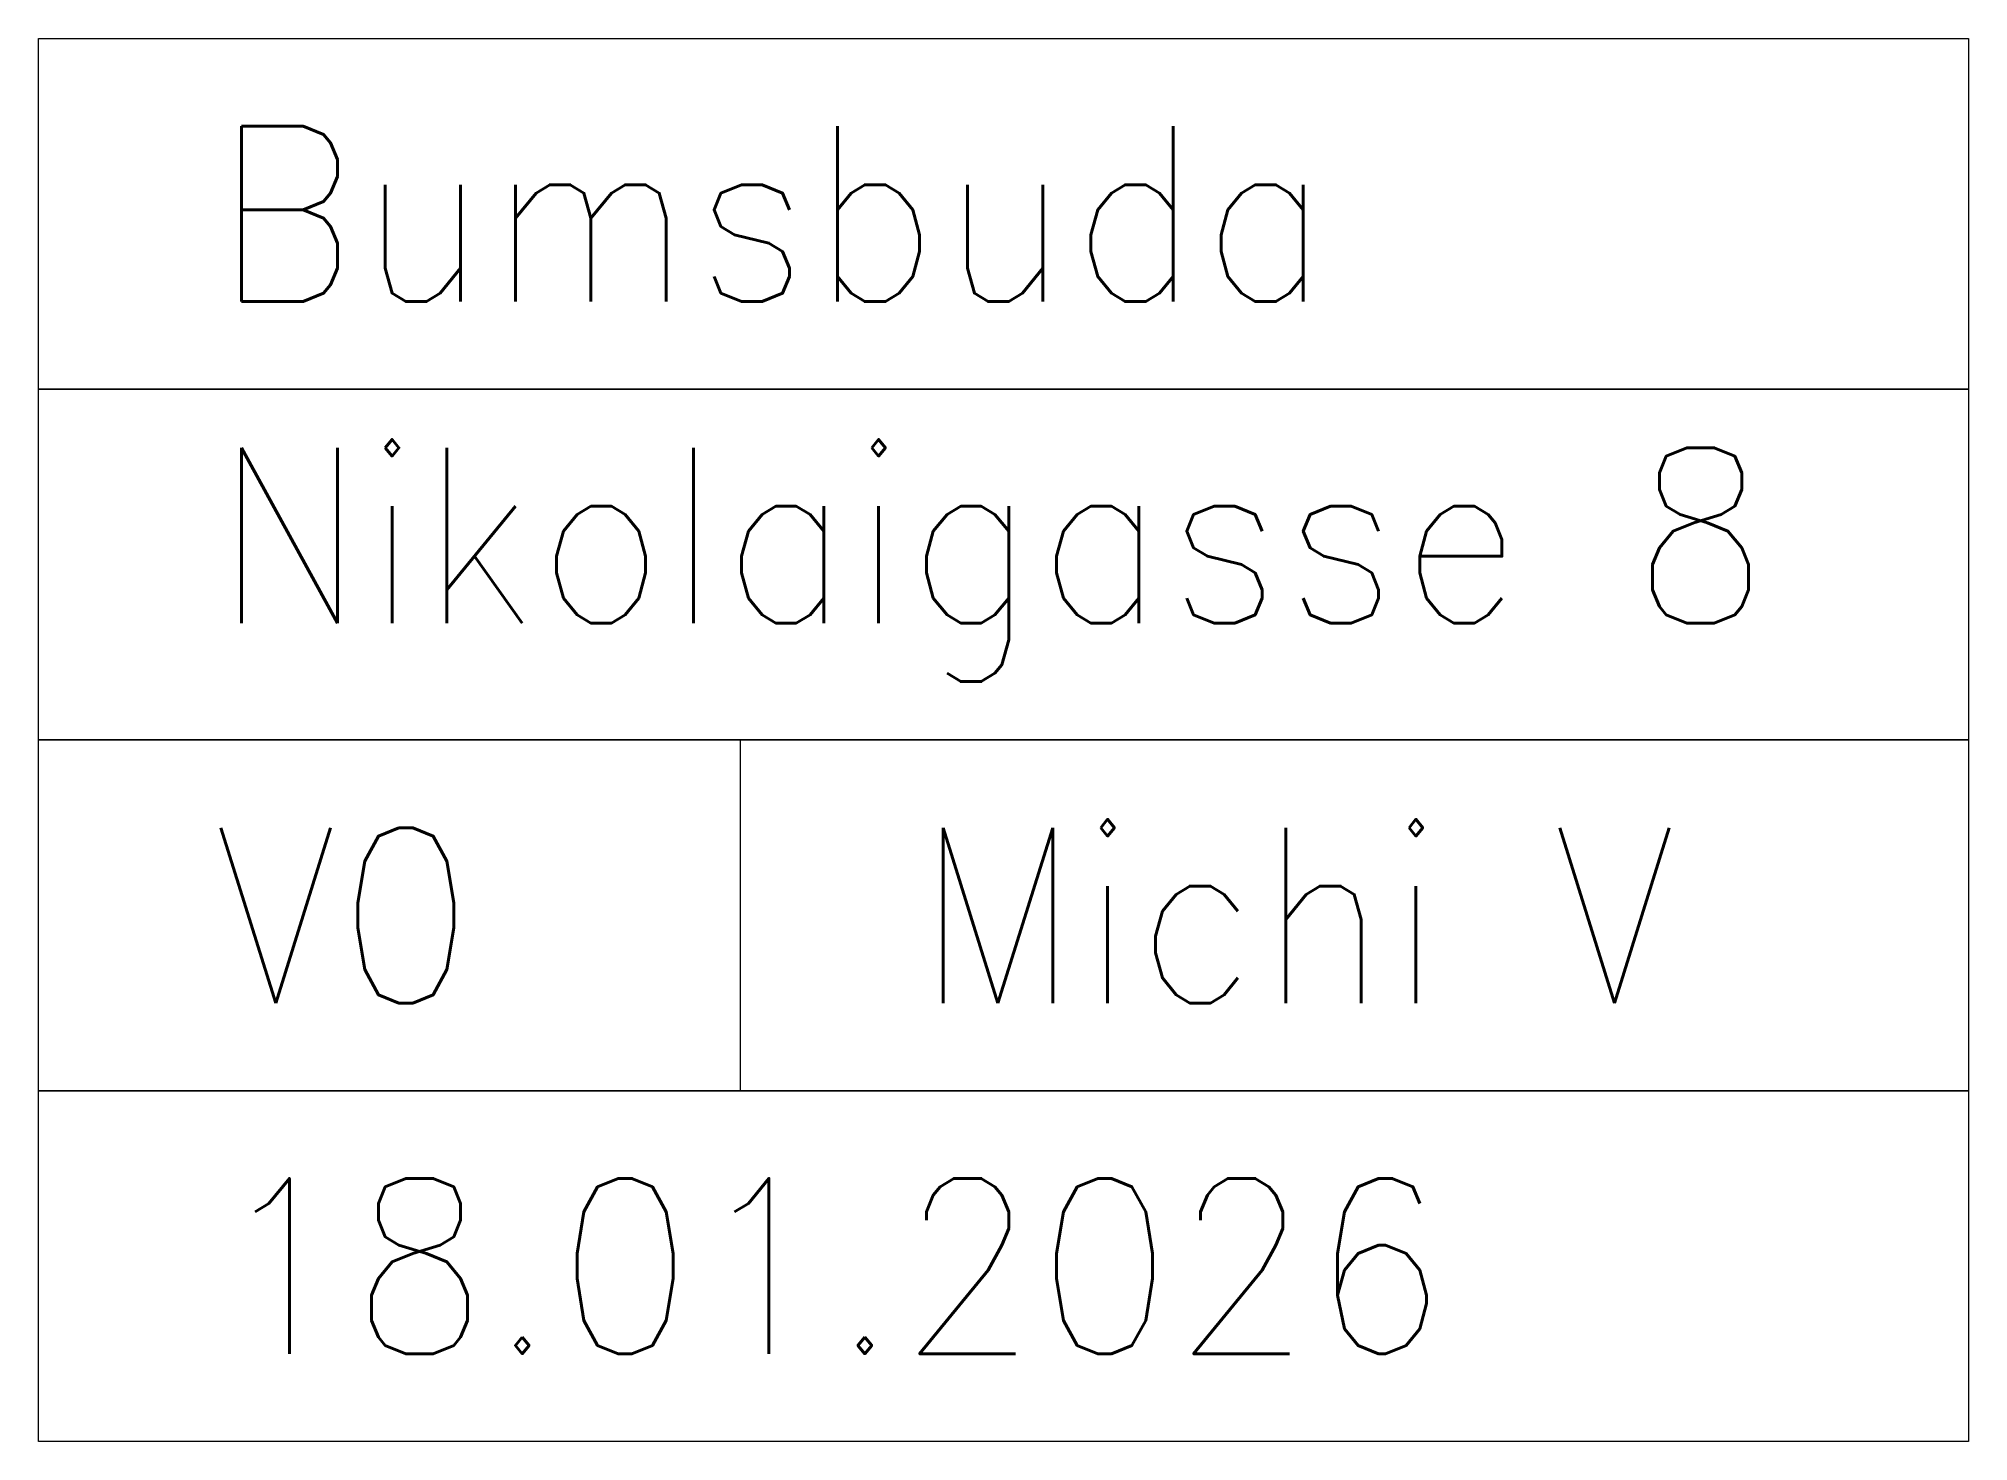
# Model space of a CAD drawing. Header units: millimetres. Extents: x 0 to 1.1, y -0.8 to 0.
import ezdxf

# ---------------------------------------------------------------- set-up
doc = ezdxf.new("R2010")
doc.units = ezdxf.units.MM
doc.layers.get('0').update_dxf_attribs({"linetype": 'CONTINUOUS'})
doc.styles.get("Standard").update_dxf_attribs({"font": 'standard'})

msp = doc.modelspace()

# ---------------------------------------------------------------- linework, layer by layer
at = {"color": 7, "linetype": 'CONTINUOUS', "lineweight": 0}
for points in [[(0, 0), (1.1, 0), (1.1, -0.2), (0, -0.2)], [(0, -0.2), (1.1, -0.2), (1.1, -0.4), (0, -0.4)], [(0, -0.4), (1.1, -0.4), (1.1, -0.6), (0, -0.6)], [(0.4, -0.4), (1.1, -0.4), (1.1, -0.6), (0.4, -0.6)], [(0, -0.6), (1.1, -0.6), (1.1, -0.8), (0, -0.8)]]:
    msp.add_lwpolyline(points, close=True, dxfattribs=at)

# ---------------------------------------------------------------- texts
at = {"color": 7, "linetype": 'CONTINUOUS', "lineweight": 0, "char_height": 0.1, "attachment_point": 4}
for s, insert, width in [('Bumsbuda', (0.1, -0.1), 0.62226), ('Nikolaigasse 8', (0.1, -0.3), 0.941743), ('V0', (0.1, -0.5), 0.144444), ('Michi V', (0.5, -0.5), 0.452778), ('18.01.2026', (0.1, -0.7), 0.611111)]:
    msp.add_mtext(s, dxfattribs=dict(at, insert=insert, width=width))

doc.saveas('drawing.dxf')
